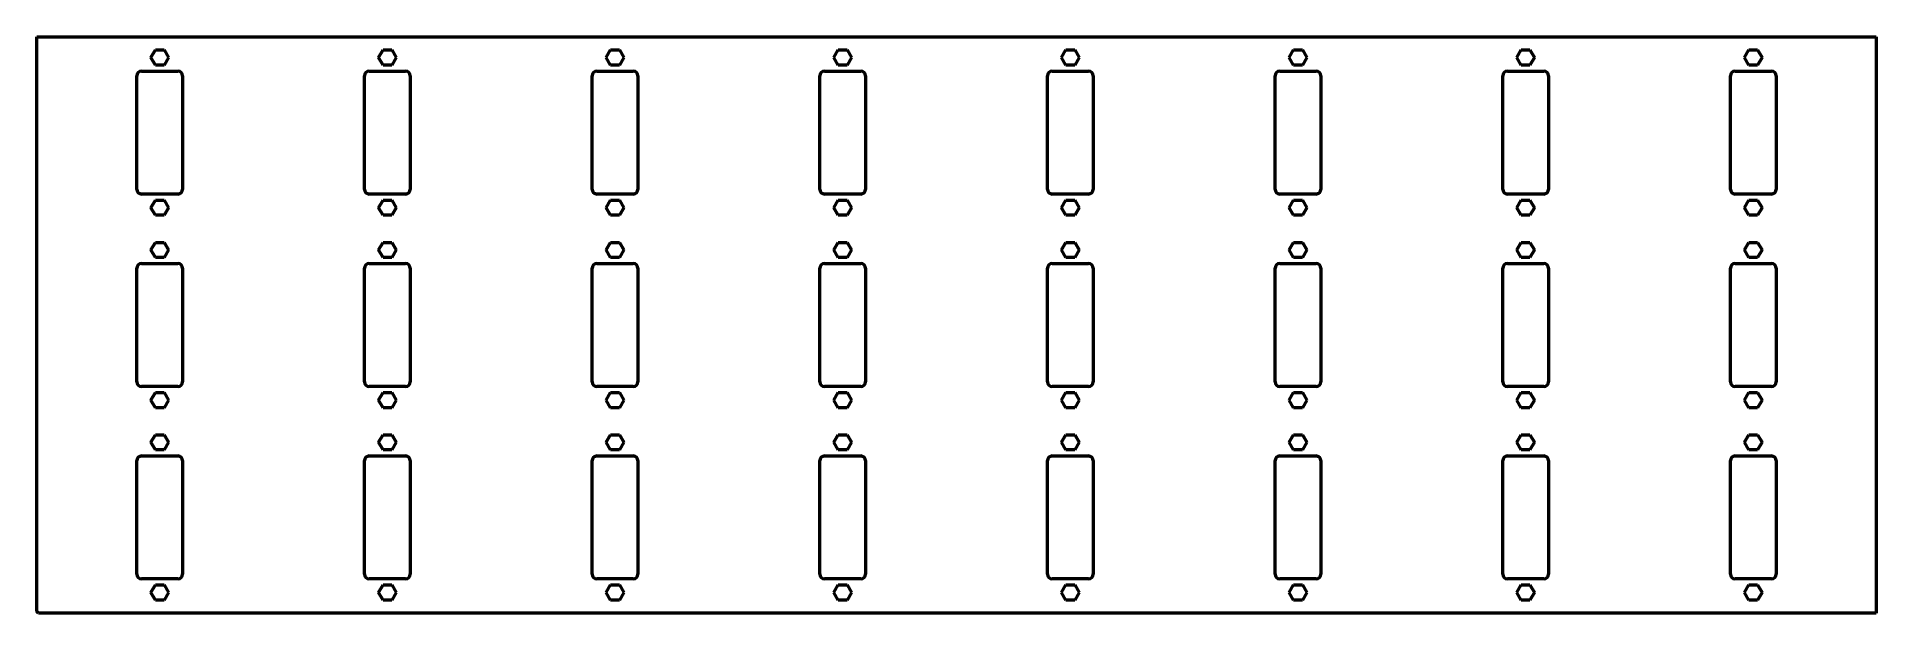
# Model space of a CAD drawing. Header units: millimetres. Extents: x 0 to 2020, y -424 to 210.
import ezdxf

# ---------------------------------------------------------------- set-up
doc = ezdxf.new("R2010")
doc.units = ezdxf.units.MM
doc.layers.add('IV_INTERIOR_PROFILES', color=7, linetype='Continuous', lineweight=50)
doc.layers.add('IV_OUTER_PROFILE', color=7, linetype='Continuous', lineweight=50)

msp = doc.modelspace()

# ---------------------------------------------------------------- linework, layer by layer
at = {"layer": 'IV_INTERIOR_PROFILES'}
for p, q in [((125.3, 187.1), (130.2, 195.5)), ((130.2, 178.7), (125.3, 187.1)), ((130.2, 195.5), (139.8, 195.5)), ((139.8, 195.5), (144.7, 187.1)), ((144.7, 187.1), (139.8, 178.7)), ((375.3, 187.1), (380.2, 195.5)), ((380.2, 178.7), (375.3, 187.1)), ((380.2, 195.5), (389.8, 195.5)), ((389.8, 195.5), (394.7, 187.1)), ((394.7, 187.1), (389.8, 178.7)), ((625.3, 187.1), (630.2, 195.5)), ((630.2, 178.7), (625.3, 187.1)), ((630.2, 195.5), (639.8, 195.5)), ((639.8, 195.5), (644.7, 187.1)), ((644.7, 187.1), (639.8, 178.7)), ((875.3, 187.1), (880.2, 195.5)), ((880.2, 178.7), (875.3, 187.1)), ((880.2, 195.5), (889.8, 195.5)), ((889.8, 195.5), (894.7, 187.1)), ((894.7, 187.1), (889.8, 178.7)), ((1125.3, 187.1), (1130.2, 195.5)), ((1130.2, 178.7), (1125.3, 187.1)), ((1130.2, 195.5), (1139.8, 195.5)), ((1139.8, 195.5), (1144.7, 187.1)), ((1144.7, 187.1), (1139.8, 178.7)), ((1375.3, 187.1), (1380.2, 195.5)), ((1380.2, 178.7), (1375.3, 187.1)), ((1380.2, 195.5), (1389.8, 195.5)), ((1389.8, 195.5), (1394.7, 187.1)), ((1394.7, 187.1), (1389.8, 178.7)), ((1625.3, 187.1), (1630.2, 195.5)), ((1630.2, 178.7), (1625.3, 187.1)), ((1630.2, 195.5), (1639.8, 195.5)), ((1639.8, 195.5), (1644.7, 187.1)), ((1644.7, 187.1), (1639.8, 178.7)), ((1875.3, 187.1), (1880.2, 195.5)), ((1880.2, 178.7), (1875.3, 187.1)), ((1880.2, 195.5), (1889.8, 195.5)), ((1889.8, 195.5), (1894.7, 187.1)), ((1894.7, 187.1), (1889.8, 178.7)), ((110, 42.1), (110, 167.1)), ((115, 172.1), (155, 172.1)), ((139.8, 178.7), (130.2, 178.7)), ((160, 167.1), (160, 42.1)), ((360, 42.1), (360, 167.1)), ((365, 172.1), (405, 172.1)), ((389.8, 178.7), (380.2, 178.7)), ((410, 167.1), (410, 42.1)), ((610, 42.1), (610, 167.1)), ((615, 172.1), (655, 172.1)), ((639.8, 178.7), (630.2, 178.7)), ((660, 167.1), (660, 42.1)), ((860, 42.1), (860, 167.1)), ((865, 172.1), (905, 172.1)), ((889.8, 178.7), (880.2, 178.7)), ((910, 167.1), (910, 42.1)), ((1110, 42.1), (1110, 167.1)), ((1115, 172.1), (1155, 172.1)), ((1139.8, 178.7), (1130.2, 178.7)), ((1160, 167.1), (1160, 42.1)), ((1360, 42.1), (1360, 167.1)), ((1365, 172.1), (1405, 172.1)), ((1389.8, 178.7), (1380.2, 178.7)), ((1410, 167.1), (1410, 42.1)), ((1610, 42.1), (1610, 167.1)), ((1615, 172.1), (1655, 172.1)), ((1639.8, 178.7), (1630.2, 178.7)), ((1660, 167.1), (1660, 42.1)), ((1860, 42.1), (1860, 167.1)), ((1865, 172.1), (1905, 172.1)), ((1889.8, 178.7), (1880.2, 178.7)), ((1910, 167.1), (1910, 42.1)), ((155, 37.1), (115, 37.1)), ((125.3, 22.1), (130.2, 30.5)), ((130.2, 13.7), (125.3, 22.1)), ((130.2, 30.5), (139.8, 30.5)), ((139.8, 30.5), (144.7, 22.1)), ((144.7, 22.1), (139.8, 13.7)), ((405, 37.1), (365, 37.1)), ((375.3, 22.1), (380.2, 30.5)), ((380.2, 13.7), (375.3, 22.1)), ((380.2, 30.5), (389.8, 30.5)), ((389.8, 30.5), (394.7, 22.1)), ((394.7, 22.1), (389.8, 13.7)), ((655, 37.1), (615, 37.1)), ((625.3, 22.1), (630.2, 30.5)), ((630.2, 13.7), (625.3, 22.1)), ((630.2, 30.5), (639.8, 30.5)), ((639.8, 30.5), (644.7, 22.1)), ((644.7, 22.1), (639.8, 13.7)), ((905, 37.1), (865, 37.1)), ((875.3, 22.1), (880.2, 30.5)), ((880.2, 13.7), (875.3, 22.1)), ((880.2, 30.5), (889.8, 30.5)), ((889.8, 30.5), (894.7, 22.1)), ((894.7, 22.1), (889.8, 13.7)), ((1155, 37.1), (1115, 37.1)), ((1125.3, 22.1), (1130.2, 30.5)), ((1130.2, 13.7), (1125.3, 22.1)), ((1130.2, 30.5), (1139.8, 30.5)), ((1139.8, 30.5), (1144.7, 22.1)), ((1144.7, 22.1), (1139.8, 13.7)), ((1405, 37.1), (1365, 37.1)), ((1375.3, 22.1), (1380.2, 30.5)), ((1380.2, 13.7), (1375.3, 22.1)), ((1380.2, 30.5), (1389.8, 30.5)), ((1389.8, 30.5), (1394.7, 22.1)), ((1394.7, 22.1), (1389.8, 13.7)), ((1655, 37.1), (1615, 37.1)), ((1625.3, 22.1), (1630.2, 30.5)), ((1630.2, 13.7), (1625.3, 22.1)), ((1630.2, 30.5), (1639.8, 30.5)), ((1639.8, 30.5), (1644.7, 22.1)), ((1644.7, 22.1), (1639.8, 13.7)), ((1905, 37.1), (1865, 37.1)), ((1875.3, 22.1), (1880.2, 30.5)), ((1880.2, 13.7), (1875.3, 22.1)), ((1880.2, 30.5), (1889.8, 30.5)), ((1889.8, 30.5), (1894.7, 22.1)), ((1894.7, 22.1), (1889.8, 13.7)), ((139.8, 13.7), (130.2, 13.7)), ((389.8, 13.7), (380.2, 13.7)), ((639.8, 13.7), (630.2, 13.7)), ((889.8, 13.7), (880.2, 13.7)), ((1139.8, 13.7), (1130.2, 13.7)), ((1389.8, 13.7), (1380.2, 13.7)), ((1639.8, 13.7), (1630.2, 13.7)), ((1889.8, 13.7), (1880.2, 13.7)), ((125.3, -24.4), (130.2, -16)), ((130.2, -16), (139.8, -16)), ((139.8, -16), (144.7, -24.4)), ((375.3, -24.4), (380.2, -16)), ((380.2, -16), (389.8, -16)), ((389.8, -16), (394.7, -24.4)), ((625.3, -24.4), (630.2, -16)), ((630.2, -16), (639.8, -16)), ((639.8, -16), (644.7, -24.4)), ((875.3, -24.4), (880.2, -16)), ((880.2, -16), (889.8, -16)), ((889.8, -16), (894.7, -24.4)), ((1125.3, -24.4), (1130.2, -16)), ((1130.2, -16), (1139.8, -16)), ((1139.8, -16), (1144.7, -24.4)), ((1375.3, -24.4), (1380.2, -16)), ((1380.2, -16), (1389.8, -16)), ((1389.8, -16), (1394.7, -24.4)), ((1625.3, -24.4), (1630.2, -16)), ((1630.2, -16), (1639.8, -16)), ((1639.8, -16), (1644.7, -24.4)), ((1875.3, -24.4), (1880.2, -16)), ((1880.2, -16), (1889.8, -16)), ((1889.8, -16), (1894.7, -24.4)), ((115, -39.4), (155, -39.4)), ((130.2, -32.8), (125.3, -24.4)), ((139.8, -32.8), (130.2, -32.8)), ((144.7, -24.4), (139.8, -32.8)), ((365, -39.4), (405, -39.4)), ((380.2, -32.8), (375.3, -24.4)), ((389.8, -32.8), (380.2, -32.8)), ((394.7, -24.4), (389.8, -32.8)), ((615, -39.4), (655, -39.4)), ((630.2, -32.8), (625.3, -24.4)), ((639.8, -32.8), (630.2, -32.8)), ((644.7, -24.4), (639.8, -32.8)), ((865, -39.4), (905, -39.4)), ((880.2, -32.8), (875.3, -24.4)), ((889.8, -32.8), (880.2, -32.8)), ((894.7, -24.4), (889.8, -32.8)), ((1115, -39.4), (1155, -39.4)), ((1130.2, -32.8), (1125.3, -24.4)), ((1139.8, -32.8), (1130.2, -32.8)), ((1144.7, -24.4), (1139.8, -32.8)), ((1365, -39.4), (1405, -39.4)), ((1380.2, -32.8), (1375.3, -24.4)), ((1389.8, -32.8), (1380.2, -32.8)), ((1394.7, -24.4), (1389.8, -32.8)), ((1615, -39.4), (1655, -39.4)), ((1630.2, -32.8), (1625.3, -24.4)), ((1639.8, -32.8), (1630.2, -32.8)), ((1644.7, -24.4), (1639.8, -32.8)), ((1865, -39.4), (1905, -39.4)), ((1880.2, -32.8), (1875.3, -24.4)), ((1889.8, -32.8), (1880.2, -32.8)), ((1894.7, -24.4), (1889.8, -32.8)), ((110, -169.4), (110, -44.4)), ((160, -44.4), (160, -169.4)), ((360, -169.4), (360, -44.4)), ((410, -44.4), (410, -169.4)), ((610, -169.4), (610, -44.4)), ((660, -44.4), (660, -169.4)), ((860, -169.4), (860, -44.4)), ((910, -44.4), (910, -169.4)), ((1110, -169.4), (1110, -44.4)), ((1160, -44.4), (1160, -169.4)), ((1360, -169.4), (1360, -44.4)), ((1410, -44.4), (1410, -169.4)), ((1610, -169.4), (1610, -44.4)), ((1660, -44.4), (1660, -169.4)), ((1860, -169.4), (1860, -44.4)), ((1910, -44.4), (1910, -169.4)), ((155, -174.4), (115, -174.4)), ((125.3, -189.4), (130.2, -181)), ((130.2, -181), (139.8, -181)), ((139.8, -181), (144.7, -189.4)), ((405, -174.4), (365, -174.4)), ((375.3, -189.4), (380.2, -181)), ((380.2, -181), (389.8, -181)), ((389.8, -181), (394.7, -189.4)), ((655, -174.4), (615, -174.4)), ((625.3, -189.4), (630.2, -181)), ((630.2, -181), (639.8, -181)), ((639.8, -181), (644.7, -189.4)), ((905, -174.4), (865, -174.4)), ((875.3, -189.4), (880.2, -181)), ((880.2, -181), (889.8, -181)), ((889.8, -181), (894.7, -189.4)), ((1155, -174.4), (1115, -174.4)), ((1125.3, -189.4), (1130.2, -181)), ((1130.2, -181), (1139.8, -181)), ((1139.8, -181), (1144.7, -189.4)), ((1405, -174.4), (1365, -174.4)), ((1375.3, -189.4), (1380.2, -181)), ((1380.2, -181), (1389.8, -181)), ((1389.8, -181), (1394.7, -189.4)), ((1655, -174.4), (1615, -174.4)), ((1625.3, -189.4), (1630.2, -181)), ((1630.2, -181), (1639.8, -181)), ((1639.8, -181), (1644.7, -189.4)), ((1905, -174.4), (1865, -174.4)), ((1875.3, -189.4), (1880.2, -181)), ((1880.2, -181), (1889.8, -181)), ((1889.8, -181), (1894.7, -189.4)), ((130.2, -197.8), (125.3, -189.4)), ((139.8, -197.8), (130.2, -197.8)), ((144.7, -189.4), (139.8, -197.8)), ((380.2, -197.8), (375.3, -189.4)), ((389.8, -197.8), (380.2, -197.8)), ((394.7, -189.4), (389.8, -197.8)), ((630.2, -197.8), (625.3, -189.4)), ((639.8, -197.8), (630.2, -197.8)), ((644.7, -189.4), (639.8, -197.8)), ((880.2, -197.8), (875.3, -189.4)), ((889.8, -197.8), (880.2, -197.8)), ((894.7, -189.4), (889.8, -197.8)), ((1130.2, -197.8), (1125.3, -189.4)), ((1139.8, -197.8), (1130.2, -197.8)), ((1144.7, -189.4), (1139.8, -197.8)), ((1380.2, -197.8), (1375.3, -189.4)), ((1389.8, -197.8), (1380.2, -197.8)), ((1394.7, -189.4), (1389.8, -197.8)), ((1630.2, -197.8), (1625.3, -189.4)), ((1639.8, -197.8), (1630.2, -197.8)), ((1644.7, -189.4), (1639.8, -197.8)), ((1880.2, -197.8), (1875.3, -189.4)), ((1889.8, -197.8), (1880.2, -197.8)), ((1894.7, -189.4), (1889.8, -197.8)), ((125.3, -235.8), (130.2, -227.4)), ((130.2, -244.2), (125.3, -235.8)), ((130.2, -227.4), (139.8, -227.4)), ((139.8, -227.4), (144.7, -235.8)), ((144.7, -235.8), (139.8, -244.2)), ((375.3, -235.8), (380.2, -227.4)), ((380.2, -244.2), (375.3, -235.8)), ((380.2, -227.4), (389.8, -227.4)), ((389.8, -227.4), (394.7, -235.8)), ((394.7, -235.8), (389.8, -244.2)), ((625.3, -235.8), (630.2, -227.4)), ((630.2, -244.2), (625.3, -235.8)), ((630.2, -227.4), (639.8, -227.4)), ((639.8, -227.4), (644.7, -235.8)), ((644.7, -235.8), (639.8, -244.2)), ((875.3, -235.8), (880.2, -227.4)), ((880.2, -244.2), (875.3, -235.8)), ((880.2, -227.4), (889.8, -227.4)), ((889.8, -227.4), (894.7, -235.8)), ((894.7, -235.8), (889.8, -244.2)), ((1125.3, -235.8), (1130.2, -227.4)), ((1130.2, -244.2), (1125.3, -235.8)), ((1130.2, -227.4), (1139.8, -227.4)), ((1139.8, -227.4), (1144.7, -235.8)), ((1144.7, -235.8), (1139.8, -244.2)), ((1375.3, -235.8), (1380.2, -227.4)), ((1380.2, -244.2), (1375.3, -235.8)), ((1380.2, -227.4), (1389.8, -227.4)), ((1389.8, -227.4), (1394.7, -235.8)), ((1394.7, -235.8), (1389.8, -244.2)), ((1625.3, -235.8), (1630.2, -227.4)), ((1630.2, -244.2), (1625.3, -235.8)), ((1630.2, -227.4), (1639.8, -227.4)), ((1639.8, -227.4), (1644.7, -235.8)), ((1644.7, -235.8), (1639.8, -244.2)), ((1875.3, -235.8), (1880.2, -227.4)), ((1880.2, -244.2), (1875.3, -235.8)), ((1880.2, -227.4), (1889.8, -227.4)), ((1889.8, -227.4), (1894.7, -235.8)), ((1894.7, -235.8), (1889.8, -244.2)), ((110, -380.8), (110, -255.8)), ((115, -250.8), (155, -250.8)), ((139.8, -244.2), (130.2, -244.2)), ((160, -255.8), (160, -380.8)), ((360, -380.8), (360, -255.8)), ((365, -250.8), (405, -250.8)), ((389.8, -244.2), (380.2, -244.2)), ((410, -255.8), (410, -380.8)), ((610, -380.8), (610, -255.8)), ((615, -250.8), (655, -250.8)), ((639.8, -244.2), (630.2, -244.2)), ((660, -255.8), (660, -380.8)), ((860, -380.8), (860, -255.8)), ((865, -250.8), (905, -250.8)), ((889.8, -244.2), (880.2, -244.2)), ((910, -255.8), (910, -380.8)), ((1110, -380.8), (1110, -255.8)), ((1115, -250.8), (1155, -250.8)), ((1139.8, -244.2), (1130.2, -244.2)), ((1160, -255.8), (1160, -380.8)), ((1360, -380.8), (1360, -255.8)), ((1365, -250.8), (1405, -250.8)), ((1389.8, -244.2), (1380.2, -244.2)), ((1410, -255.8), (1410, -380.8)), ((1610, -380.8), (1610, -255.8)), ((1615, -250.8), (1655, -250.8)), ((1639.8, -244.2), (1630.2, -244.2)), ((1660, -255.8), (1660, -380.8)), ((1860, -380.8), (1860, -255.8)), ((1865, -250.8), (1905, -250.8)), ((1889.8, -244.2), (1880.2, -244.2)), ((1910, -255.8), (1910, -380.8)), ((155, -385.8), (115, -385.8)), ((125.3, -400.8), (130.2, -392.4)), ((130.2, -409.2), (125.3, -400.8)), ((130.2, -392.4), (139.8, -392.4)), ((139.8, -392.4), (144.7, -400.8)), ((144.7, -400.8), (139.8, -409.2)), ((405, -385.8), (365, -385.8)), ((375.3, -400.8), (380.2, -392.4)), ((380.2, -409.2), (375.3, -400.8)), ((380.2, -392.4), (389.8, -392.4)), ((389.8, -392.4), (394.7, -400.8)), ((394.7, -400.8), (389.8, -409.2)), ((655, -385.8), (615, -385.8)), ((625.3, -400.8), (630.2, -392.4)), ((630.2, -409.2), (625.3, -400.8)), ((630.2, -392.4), (639.8, -392.4)), ((639.8, -392.4), (644.7, -400.8)), ((644.7, -400.8), (639.8, -409.2)), ((905, -385.8), (865, -385.8)), ((875.3, -400.8), (880.2, -392.4)), ((880.2, -409.2), (875.3, -400.8)), ((880.2, -392.4), (889.8, -392.4)), ((889.8, -392.4), (894.7, -400.8)), ((894.7, -400.8), (889.8, -409.2)), ((1155, -385.8), (1115, -385.8)), ((1125.3, -400.8), (1130.2, -392.4)), ((1130.2, -409.2), (1125.3, -400.8)), ((1130.2, -392.4), (1139.8, -392.4)), ((1139.8, -392.4), (1144.7, -400.8)), ((1144.7, -400.8), (1139.8, -409.2)), ((1405, -385.8), (1365, -385.8)), ((1375.3, -400.8), (1380.2, -392.4)), ((1380.2, -409.2), (1375.3, -400.8)), ((1380.2, -392.4), (1389.8, -392.4)), ((1389.8, -392.4), (1394.7, -400.8)), ((1394.7, -400.8), (1389.8, -409.2)), ((1655, -385.8), (1615, -385.8)), ((1625.3, -400.8), (1630.2, -392.4)), ((1630.2, -409.2), (1625.3, -400.8)), ((1630.2, -392.4), (1639.8, -392.4)), ((1639.8, -392.4), (1644.7, -400.8)), ((1644.7, -400.8), (1639.8, -409.2)), ((1905, -385.8), (1865, -385.8)), ((1875.3, -400.8), (1880.2, -392.4)), ((1880.2, -409.2), (1875.3, -400.8)), ((1880.2, -392.4), (1889.8, -392.4)), ((1889.8, -392.4), (1894.7, -400.8)), ((1894.7, -400.8), (1889.8, -409.2)), ((139.8, -409.2), (130.2, -409.2)), ((389.8, -409.2), (380.2, -409.2)), ((639.8, -409.2), (630.2, -409.2)), ((889.8, -409.2), (880.2, -409.2)), ((1139.8, -409.2), (1130.2, -409.2)), ((1389.8, -409.2), (1380.2, -409.2)), ((1639.8, -409.2), (1630.2, -409.2)), ((1889.8, -409.2), (1880.2, -409.2))]:
    msp.add_line(p, q, dxfattribs=at)
for centre, start, end in [((115, 167.1), 90, 180), ((155, 167.1), 0, 90), ((365, 167.1), 90, 180), ((405, 167.1), 0, 90), ((615, 167.1), 90, 180), ((655, 167.1), 0, 90), ((865, 167.1), 90, 180), ((905, 167.1), 0, 90), ((1115, 167.1), 90, 180), ((1155, 167.1), 0, 90), ((1365, 167.1), 90, 180), ((1405, 167.1), 0, 90), ((1615, 167.1), 90, 180), ((1655, 167.1), 0, 90), ((1865, 167.1), 90, 180), ((1905, 167.1), 0, 90), ((115, 42.1), 180, 270), ((155, 42.1), 270, 0), ((365, 42.1), 180, 270), ((405, 42.1), 270, 0), ((615, 42.1), 180, 270), ((655, 42.1), 270, 0), ((865, 42.1), 180, 270), ((905, 42.1), 270, 0), ((1115, 42.1), 180, 270), ((1155, 42.1), 270, 0), ((1365, 42.1), 180, 270), ((1405, 42.1), 270, 0), ((1615, 42.1), 180, 270), ((1655, 42.1), 270, 0), ((1865, 42.1), 180, 270), ((1905, 42.1), 270, 0), ((115, -44.4), 90, 180), ((155, -44.4), 0, 90), ((365, -44.4), 90, 180), ((405, -44.4), 360, 90), ((615, -44.4), 90, 180), ((655, -44.4), 360, 90), ((865, -44.4), 90, 180), ((905, -44.4), 360, 90), ((1115, -44.4), 90, 180), ((1155, -44.4), 360, 90), ((1365, -44.4), 90, 180), ((1405, -44.4), 360, 90), ((1615, -44.4), 90, 180), ((1655, -44.4), 360, 90), ((1865, -44.4), 90, 180), ((1905, -44.4), 360, 90), ((115, -169.4), 180, 270), ((155, -169.4), 270, 0), ((365, -169.4), 180, 270), ((405, -169.4), 270, 0), ((615, -169.4), 180, 270), ((655, -169.4), 270, 0), ((865, -169.4), 180, 270), ((905, -169.4), 270, 0), ((1115, -169.4), 180, 270), ((1155, -169.4), 270, 0), ((1365, -169.4), 180, 270), ((1405, -169.4), 270, 0), ((1615, -169.4), 180, 270), ((1655, -169.4), 270, 0), ((1865, -169.4), 180, 270), ((1905, -169.4), 270, 0), ((115, -255.8), 90, 180), ((155, -255.8), 360, 90), ((365, -255.8), 90, 180), ((405, -255.8), 360, 90), ((615, -255.8), 90, 180), ((655, -255.8), 360, 90), ((865, -255.8), 90, 180), ((905, -255.8), 360, 90), ((1115, -255.8), 90, 180), ((1155, -255.8), 360, 90), ((1365, -255.8), 90, 180), ((1405, -255.8), 360, 90), ((1615, -255.8), 90, 180), ((1655, -255.8), 360, 90), ((1865, -255.8), 90, 180), ((1905, -255.8), 0, 90), ((115, -380.8), 180, 270), ((155, -380.8), 270, 0), ((365, -380.8), 180, 270), ((405, -380.8), 270, 0), ((615, -380.8), 180, 270), ((655, -380.8), 270, 0), ((865, -380.8), 180, 270), ((905, -380.8), 270, 0), ((1115, -380.8), 180, 270), ((1155, -380.8), 270, 0), ((1365, -380.8), 180, 270), ((1405, -380.8), 270, 0), ((1615, -380.8), 180, 270), ((1655, -380.8), 270, 0), ((1865, -380.8), 180, 270), ((1905, -380.8), 270, 0)]:
    msp.add_arc(centre, 5, start, end, dxfattribs=at)
at = {"layer": 'IV_OUTER_PROFILE'}
for p, q in [((0, -421.6), (0, 209.9)), ((0, 209.9), (2020, 209.9)), ((2020, 209.9), (2020, -423.6)), ((2, -423.6), (0, -421.6)), ((2020, -423.6), (2, -423.6))]:
    msp.add_line(p, q, dxfattribs=at)

doc.saveas('drawing.dxf')
